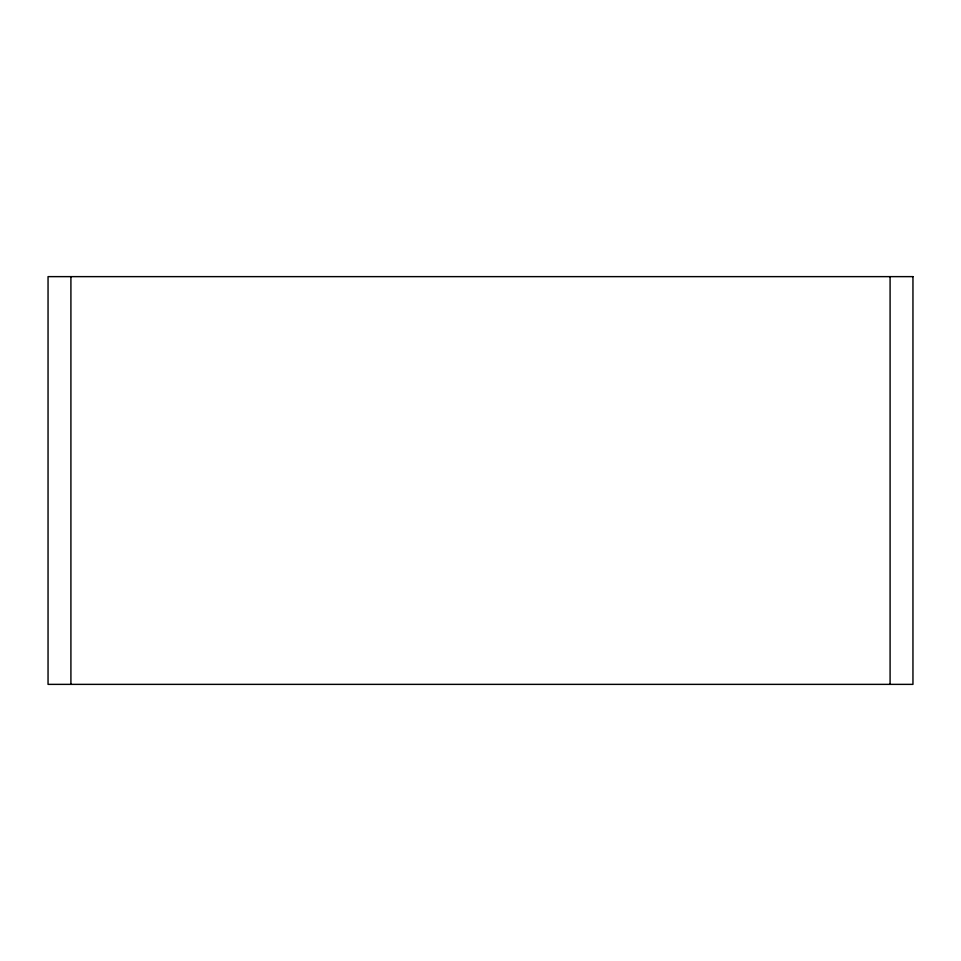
<?xml version="1.0" encoding="UTF-8"?>
<svg xmlns="http://www.w3.org/2000/svg" width="961" height="961" viewBox="0 0 961 961"><rect width="100%" height="100%" fill="white"/><g stroke="black" fill="none" stroke-linecap="round" stroke-linejoin="round"><path stroke-width="1.44" d="M890.09 276.636L890.09 684.364M70.91 276.636L70.91 684.364M912.95 276.636L48.05 276.636L48.05 684.364L912.95 684.364L912.95 276.636"/></g></svg>
